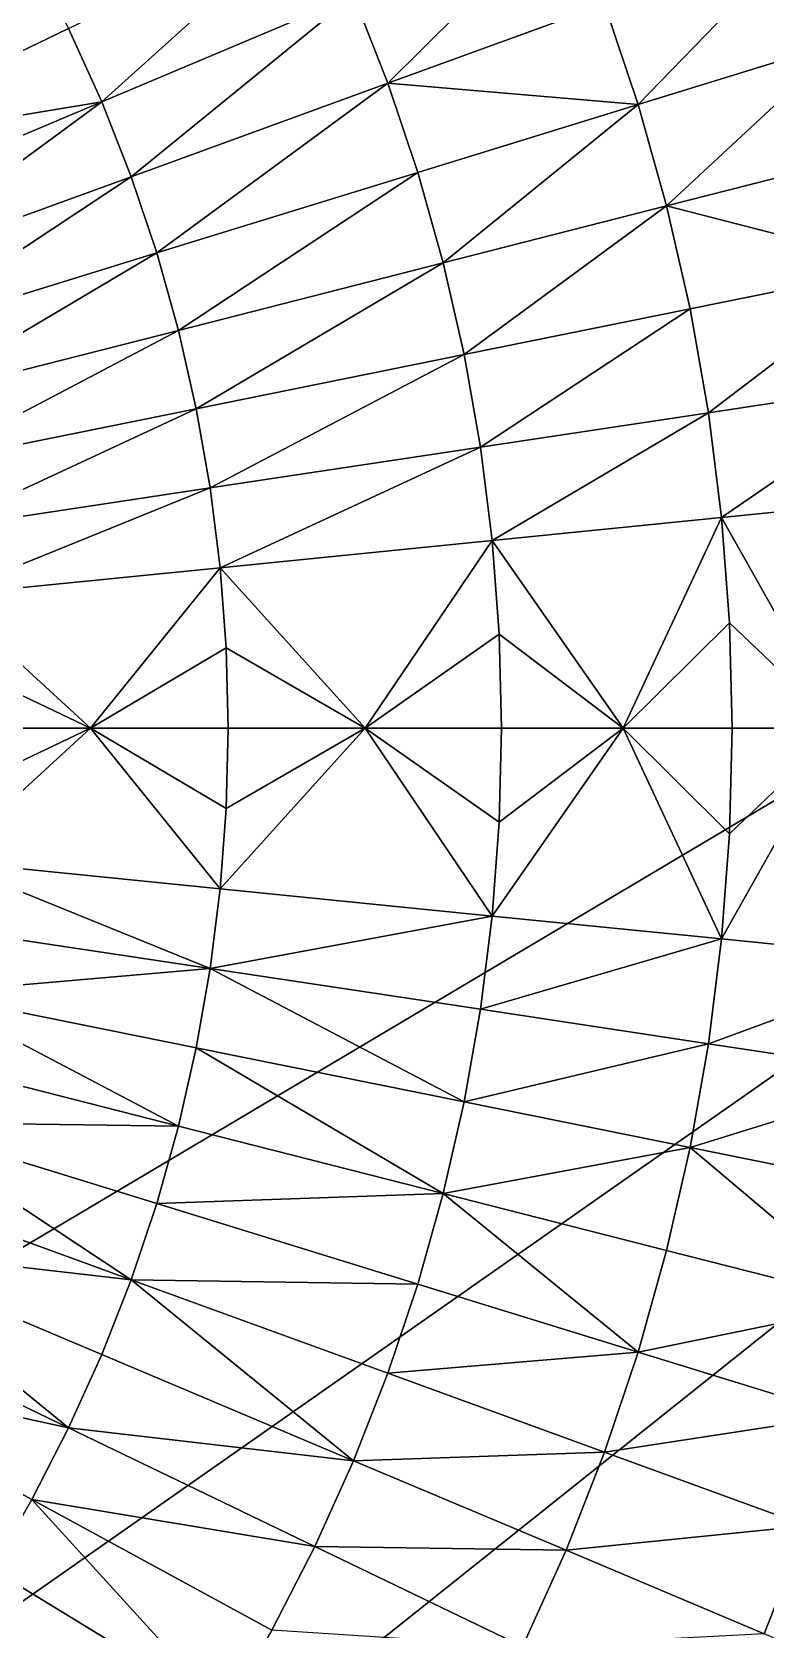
# Model space of a CAD drawing. Header units: millimetres. Extents: x -3250 to 8000, y -3250 to 3250.
# Drawn here: x 927 to 1407, y -590 to 456 of the extents above; entities that cross this region are included whole.
import ezdxf

# ---------------------------------------------------------------- set-up
doc = ezdxf.new("R2010")
doc.units = ezdxf.units.MM
doc.header["$MEASUREMENT"] = 0
doc.layers.add('MESH_3D', color=2, linetype='CONTINUOUS')

msp = doc.modelspace()

# ---------------------------------------------------------------- linework, layer by layer
at = {"layer": 'MESH_3D'}
for points in [[(2150.5, 2436.8, 32500), (-3128.5, 880.2, 32500), (-2326.6, -2269.3, 32500)], [(2150.5, 2436.8, 32500), (-2326.6, -2269.3, 32500), (3105.6, 958, 32500)], [(3105.6, 958, 32500), (-2326.6, -2269.3, 32500), (-1962.4, -2590.7, 32500)], [(3105.6, 958, 32500), (-1962.4, -2590.7, 32500), (-1625, -2814.6, 32500)], [(3105.6, 958, 32500), (-1625, -2814.6, 32500), (-723.2, -3168.5, 32500)], [(3105.6, 958, 32500), (-723.2, -3168.5, 32500), (1410.1, -2928.1, 32500)], [(1112.6, 535.8, -1086.9), (973, 410.1, -1133), (951.3, 458.1, -1133)], [(1112.6, 535.8, -1086.9), (1137.9, 479.7, -1086.9), (973, 410.1, -1133)], [(1277.1, 538.3, -1040.3), (1160.4, 422.3, -1086.9), (1137.9, 479.7, -1086.9)], [(1277.1, 538.3, -1040.3), (1302.3, 474, -1040.3), (1160.4, 422.3, -1086.9)], [(1434.7, 522.2, -989.8), (1324.3, 408.5, -1040.3), (1302.3, 474, -1040.3)], [(1434.7, 522.2, -989.8), (1459, 450, -989.8), (1324.3, 408.5, -1040.3)], [(927.3, 505, -1133), (951.3, 458.1, -1133), (788.3, 379.6, -1170.9)], [(1137.9, 479.7, -1086.9), (992.2, 361.1, -1133), (973, 410.1, -1133)], [(1137.9, 479.7, -1086.9), (1160.4, 422.3, -1086.9), (992.2, 361.1, -1133)], [(1302.3, 474, -1040.3), (1324.3, 408.5, -1040.3), (1160.4, 422.3, -1086.9)], [(951.3, 458.1, -1133), (973, 410.1, -1133), (788.3, 379.6, -1170.9)], [(1459, 450, -989.8), (1343, 342, -1040.3), (1324.3, 408.5, -1040.3)], [(1459, 450, -989.8), (1479.6, 376.8, -989.8), (1343, 342, -1040.3)], [(1160.4, 422.3, -1086.9), (1009, 311.2, -1133), (992.2, 361.1, -1133)], [(1160.4, 422.3, -1086.9), (1180, 364, -1086.9), (1009, 311.2, -1133)], [(1324.3, 408.5, -1040.3), (1180, 364, -1086.9), (1160.4, 422.3, -1086.9)], [(973, 410.1, -1133), (806.3, 339.9, -1170.9), (788.3, 379.6, -1170.9)], [(973, 410.1, -1133), (822.2, 299.3, -1170.9), (806.3, 339.9, -1170.9)], [(973, 410.1, -1133), (992.2, 361.1, -1133), (822.2, 299.3, -1170.9)], [(1324.3, 408.5, -1040.3), (1196.7, 304.7, -1086.9), (1180, 364, -1086.9)], [(1324.3, 408.5, -1040.3), (1343, 342, -1040.3), (1196.7, 304.7, -1086.9)], [(1479.6, 376.8, -989.8), (1496.5, 302.5, -989.8), (1343, 342, -1040.3)], [(992.2, 361.1, -1133), (836.1, 257.9, -1170.9), (822.2, 299.3, -1170.9)], [(992.2, 361.1, -1133), (1009, 311.2, -1133), (836.1, 257.9, -1170.9)], [(1180, 364, -1086.9), (1023.2, 260.5, -1133), (1009, 311.2, -1133)], [(1180, 364, -1086.9), (1196.7, 304.7, -1086.9), (1023.2, 260.5, -1133)], [(1343, 342, -1040.3), (1210.4, 244.7, -1086.9), (1196.7, 304.7, -1086.9)], [(1343, 342, -1040.3), (1358.4, 274.6, -1040.3), (1210.4, 244.7, -1086.9)], [(1496.5, 302.5, -989.8), (1358.4, 274.6, -1040.3), (1343, 342, -1040.3)], [(1009, 311.2, -1133), (847.9, 215.9, -1170.9), (836.1, 257.9, -1170.9)], [(1009, 311.2, -1133), (1023.2, 260.5, -1133), (847.9, 215.9, -1170.9)], [(1196.7, 304.7, -1086.9), (1034.9, 209.2, -1133), (1023.2, 260.5, -1133)], [(1196.7, 304.7, -1086.9), (1210.4, 244.7, -1086.9), (1034.9, 209.2, -1133)], [(1496.5, 302.5, -989.8), (1370.4, 206.6, -1040.3), (1358.4, 274.6, -1040.3)], [(1496.5, 302.5, -989.8), (1509.8, 227.6, -989.8), (1370.4, 206.6, -1040.3)], [(1358.4, 274.6, -1040.3), (1221.1, 184, -1086.9), (1210.4, 244.7, -1086.9)], [(1358.4, 274.6, -1040.3), (1370.4, 206.6, -1040.3), (1221.1, 184, -1086.9)], [(1023.2, 260.5, -1133), (857.6, 173.4, -1170.9), (847.9, 215.9, -1170.9)], [(1023.2, 260.5, -1133), (1034.9, 209.2, -1133), (857.6, 173.4, -1170.9)], [(1210.4, 244.7, -1086.9), (1044.1, 157.4, -1133), (1034.9, 209.2, -1133)], [(1210.4, 244.7, -1086.9), (1221.1, 184, -1086.9), (1044.1, 157.4, -1133)], [(1509.8, 227.6, -989.8), (1379, 138, -1040.3), (1370.4, 206.6, -1040.3)], [(1509.8, 227.6, -989.8), (1519.2, 152, -989.8), (1379, 138, -1040.3)], [(1034.9, 209.2, -1133), (865.2, 130.4, -1170.9), (857.6, 173.4, -1170.9)], [(1034.9, 209.2, -1133), (1044.1, 157.4, -1133), (865.2, 130.4, -1170.9)], [(1370.4, 206.6, -1040.3), (1228.7, 123, -1086.9), (1221.1, 184, -1086.9)], [(1370.4, 206.6, -1040.3), (1379, 138, -1040.3), (1228.7, 123, -1086.9)], [(1221.1, 184, -1086.9), (1050.6, 105.1, -1133), (1044.1, 157.4, -1133)], [(1221.1, 184, -1086.9), (1228.7, 123, -1086.9), (1050.6, 105.1, -1133)], [(1044.1, 157.4, -1133), (870.6, 87.1, -1170.9), (865.2, 130.4, -1170.9)], [(1044.1, 157.4, -1133), (1050.6, 105.1, -1133), (870.6, 87.1, -1170.9)], [(1519.2, 152, -989.8), (1456.7, 0, -1015.9), (1379, 138, -1040.3)], [(1379, 138, -1040.3), (1314.6, 0, -1063.2), (1228.7, 123, -1086.9)], [(1379, 138, -1040.3), (1384.2, 69.1, -1040.3), (1314.6, 0, -1063.2)], [(1379, 138, -1040.3), (1456.7, 0, -1015.9), (1384.2, 69.1, -1040.3)], [(1228.7, 123, -1086.9), (1145.6, 0, -1111), (1050.6, 105.1, -1133)], [(1228.7, 123, -1086.9), (1233.3, 61.6, -1086.9), (1145.6, 0, -1111)], [(1228.7, 123, -1086.9), (1314.6, 0, -1063.2), (1233.3, 61.6, -1086.9)], [(1050.6, 105.1, -1133), (965.6, 0, -1153), (870.6, 87.1, -1170.9)], [(1050.6, 105.1, -1133), (1054.6, 52.6, -1133), (965.6, 0, -1153)], [(1050.6, 105.1, -1133), (1145.6, 0, -1111), (1054.6, 52.6, -1133)], [(870.6, 87.1, -1170.9), (965.6, 0, -1153), (873.9, 43.6, -1170.9)], [(1384.2, 69.1, -1040.3), (1385.9, 0, -1040.3), (1314.6, 0, -1063.2)], [(1384.2, 69.1, -1040.3), (1456.7, 0, -1015.9), (1385.9, 0, -1040.3)], [(1054.6, 52.6, -1133), (1055.9, 0, -1133), (965.6, 0, -1153)], [(1054.6, 52.6, -1133), (1145.6, 0, -1111), (1055.9, 0, -1133)], [(1233.3, 61.6, -1086.9), (1234.9, 0, -1086.9), (1145.6, 0, -1111)], [(1233.3, 61.6, -1086.9), (1314.6, 0, -1063.2), (1234.9, 0, -1086.9)], [(873.9, 43.6, -1170.9), (965.6, 0, -1153), (875, 0, -1170.9)], [(873.9, -43.6, -1170.9), (965.6, 0, -1153), (870.6, -87.1, -1170.9)], [(1050.6, -105.1, -1133), (870.6, -87.1, -1170.9), (965.6, 0, -1153)], [(873.9, -43.6, -1170.9), (875, 0, -1170.9), (965.6, 0, -1153)], [(1054.6, -52.6, -1133), (965.6, 0, -1153), (1055.9, 0, -1133)], [(1054.6, -52.6, -1133), (1050.6, -105.1, -1133), (965.6, 0, -1153)], [(1054.6, -52.6, -1133), (1145.6, 0, -1111), (1050.6, -105.1, -1133)], [(1228.7, -123, -1086.9), (1050.6, -105.1, -1133), (1145.6, 0, -1111)], [(1054.6, -52.6, -1133), (1055.9, 0, -1133), (1145.6, 0, -1111)], [(1233.3, -61.6, -1086.9), (1228.7, -123, -1086.9), (1145.6, 0, -1111)], [(1233.3, -61.6, -1086.9), (1145.6, 0, -1111), (1234.9, 0, -1086.9)], [(1233.3, -61.6, -1086.9), (1314.6, 0, -1063.2), (1228.7, -123, -1086.9)], [(1379, -138, -1040.3), (1228.7, -123, -1086.9), (1314.6, 0, -1063.2)], [(1233.3, -61.6, -1086.9), (1234.9, 0, -1086.9), (1314.6, 0, -1063.2)], [(1384.2, -69.1, -1040.3), (1314.6, 0, -1063.2), (1385.9, 0, -1040.3)], [(1384.2, -69.1, -1040.3), (1379, -138, -1040.3), (1314.6, 0, -1063.2)], [(1384.2, -69.1, -1040.3), (1456.7, 0, -1015.9), (1379, -138, -1040.3)], [(1519.2, -152, -989.8), (1379, -138, -1040.3), (1456.7, 0, -1015.9)], [(1384.2, -69.1, -1040.3), (1385.9, 0, -1040.3), (1456.7, 0, -1015.9)], [(1044.1, -157.4, -1133), (865.2, -130.4, -1170.9), (870.6, -87.1, -1170.9)], [(1050.6, -105.1, -1133), (1044.1, -157.4, -1133), (870.6, -87.1, -1170.9)], [(1228.7, -123, -1086.9), (1044.1, -157.4, -1133), (1050.6, -105.1, -1133)], [(1228.7, -123, -1086.9), (1221.1, -184, -1086.9), (1044.1, -157.4, -1133)], [(1379, -138, -1040.3), (1221.1, -184, -1086.9), (1228.7, -123, -1086.9)], [(1044.1, -157.4, -1133), (857.6, -173.4, -1170.9), (865.2, -130.4, -1170.9)], [(1379, -138, -1040.3), (1370.4, -206.6, -1040.3), (1221.1, -184, -1086.9)], [(1519.2, -152, -989.8), (1370.4, -206.6, -1040.3), (1379, -138, -1040.3)], [(1519.2, -152, -989.8), (1509.8, -227.6, -989.8), (1370.4, -206.6, -1040.3)], [(1044.1, -157.4, -1133), (1034.9, -209.2, -1133), (857.6, -173.4, -1170.9)], [(1210.4, -244.7, -1086.9), (1034.9, -209.2, -1133), (1044.1, -157.4, -1133)], [(1221.1, -184, -1086.9), (1210.4, -244.7, -1086.9), (1044.1, -157.4, -1133)], [(1023.2, -260.5, -1133), (847.9, -215.9, -1170.9), (857.6, -173.4, -1170.9)], [(1034.9, -209.2, -1133), (1023.2, -260.5, -1133), (857.6, -173.4, -1170.9)], [(1370.4, -206.6, -1040.3), (1210.4, -244.7, -1086.9), (1221.1, -184, -1086.9)], [(1370.4, -206.6, -1040.3), (1358.4, -274.6, -1040.3), (1210.4, -244.7, -1086.9)], [(1509.8, -227.6, -989.8), (1358.4, -274.6, -1040.3), (1370.4, -206.6, -1040.3)], [(1023.2, -260.5, -1133), (836.1, -257.9, -1170.9), (847.9, -215.9, -1170.9)], [(1196.7, -304.7, -1086.9), (1023.2, -260.5, -1133), (1034.9, -209.2, -1133)], [(1210.4, -244.7, -1086.9), (1196.7, -304.7, -1086.9), (1034.9, -209.2, -1133)], [(1509.8, -227.6, -989.8), (1496.5, -302.5, -989.8), (1358.4, -274.6, -1040.3)], [(1358.4, -274.6, -1040.3), (1196.7, -304.7, -1086.9), (1210.4, -244.7, -1086.9)], [(992.2, -361.1, -1133), (822.2, -299.3, -1170.9), (836.1, -257.9, -1170.9)], [(1009, -311.2, -1133), (992.2, -361.1, -1133), (836.1, -257.9, -1170.9)], [(1023.2, -260.5, -1133), (1009, -311.2, -1133), (836.1, -257.9, -1170.9)], [(1196.7, -304.7, -1086.9), (1009, -311.2, -1133), (1023.2, -260.5, -1133)], [(1358.4, -274.6, -1040.3), (1343, -342, -1040.3), (1196.7, -304.7, -1086.9)], [(1479.6, -376.8, -989.8), (1343, -342, -1040.3), (1358.4, -274.6, -1040.3)], [(1496.5, -302.5, -989.8), (1479.6, -376.8, -989.8), (1358.4, -274.6, -1040.3)], [(992.2, -361.1, -1133), (806.3, -339.9, -1170.9), (822.2, -299.3, -1170.9)], [(1180, -364, -1086.9), (992.2, -361.1, -1133), (1009, -311.2, -1133)], [(1196.7, -304.7, -1086.9), (1180, -364, -1086.9), (1009, -311.2, -1133)], [(1324.3, -408.5, -1040.3), (1180, -364, -1086.9), (1196.7, -304.7, -1086.9)], [(1343, -342, -1040.3), (1324.3, -408.5, -1040.3), (1196.7, -304.7, -1086.9)], [(951.3, -458.1, -1133), (788.3, -379.6, -1170.9), (806.3, -339.9, -1170.9)], [(973, -410.1, -1133), (951.3, -458.1, -1133), (806.3, -339.9, -1170.9)], [(992.2, -361.1, -1133), (973, -410.1, -1133), (806.3, -339.9, -1170.9)], [(1479.6, -376.8, -989.8), (1324.3, -408.5, -1040.3), (1343, -342, -1040.3)], [(1137.9, -479.7, -1086.9), (973, -410.1, -1133), (992.2, -361.1, -1133)], [(1160.4, -422.3, -1086.9), (1137.9, -479.7, -1086.9), (992.2, -361.1, -1133)], [(1180, -364, -1086.9), (1160.4, -422.3, -1086.9), (992.2, -361.1, -1133)], [(1324.3, -408.5, -1040.3), (1160.4, -422.3, -1086.9), (1180, -364, -1086.9)], [(951.3, -458.1, -1133), (768.4, -418.5, -1170.9), (788.3, -379.6, -1170.9)], [(1479.6, -376.8, -989.8), (1459, -450, -989.8), (1324.3, -408.5, -1040.3)], [(1137.9, -479.7, -1086.9), (951.3, -458.1, -1133), (973, -410.1, -1133)], [(1324.3, -408.5, -1040.3), (1302.3, -474, -1040.3), (1160.4, -422.3, -1086.9)], [(1459, -450, -989.8), (1302.3, -474, -1040.3), (1324.3, -408.5, -1040.3)], [(927.3, -505, -1133), (901, -550.6, -1133), (768.4, -418.5, -1170.9)], [(951.3, -458.1, -1133), (927.3, -505, -1133), (768.4, -418.5, -1170.9)], [(1302.3, -474, -1040.3), (1137.9, -479.7, -1086.9), (1160.4, -422.3, -1086.9)], [(1112.6, -535.8, -1086.9), (927.3, -505, -1133), (951.3, -458.1, -1133)], [(1137.9, -479.7, -1086.9), (1112.6, -535.8, -1086.9), (951.3, -458.1, -1133)], [(1459, -450, -989.8), (1434.7, -522.2, -989.8), (1302.3, -474, -1040.3)], [(1277.1, -538.3, -1040.3), (1112.6, -535.8, -1086.9), (1137.9, -479.7, -1086.9)], [(1302.3, -474, -1040.3), (1277.1, -538.3, -1040.3), (1137.9, -479.7, -1086.9)], [(1434.7, -522.2, -989.8), (1277.1, -538.3, -1040.3), (1302.3, -474, -1040.3)], [(1053.7, -643.9, -1086.9), (901, -550.6, -1133), (927.3, -505, -1133)], [(1084.5, -590.6, -1086.9), (1053.7, -643.9, -1086.9), (927.3, -505, -1133)], [(1112.6, -535.8, -1086.9), (1084.5, -590.6, -1086.9), (927.3, -505, -1133)], [(1434.7, -522.2, -989.8), (1406.9, -593.1, -989.8), (1277.1, -538.3, -1040.3)], [(1492.6, -629.2, -952.1), (1406.9, -593.1, -989.8), (1434.7, -522.2, -989.8)], [(1248.6, -601.3, -1040.3), (1084.5, -590.6, -1086.9), (1112.6, -535.8, -1086.9)], [(1277.1, -538.3, -1040.3), (1248.6, -601.3, -1040.3), (1112.6, -535.8, -1086.9)], [(1406.9, -593.1, -989.8), (1248.6, -601.3, -1040.3), (1277.1, -538.3, -1040.3)], [(1053.7, -643.9, -1086.9), (872.4, -594.8, -1133), (901, -550.6, -1133)]]:
    msp.add_3dface(points, dxfattribs=at)

doc.saveas('drawing.dxf')
